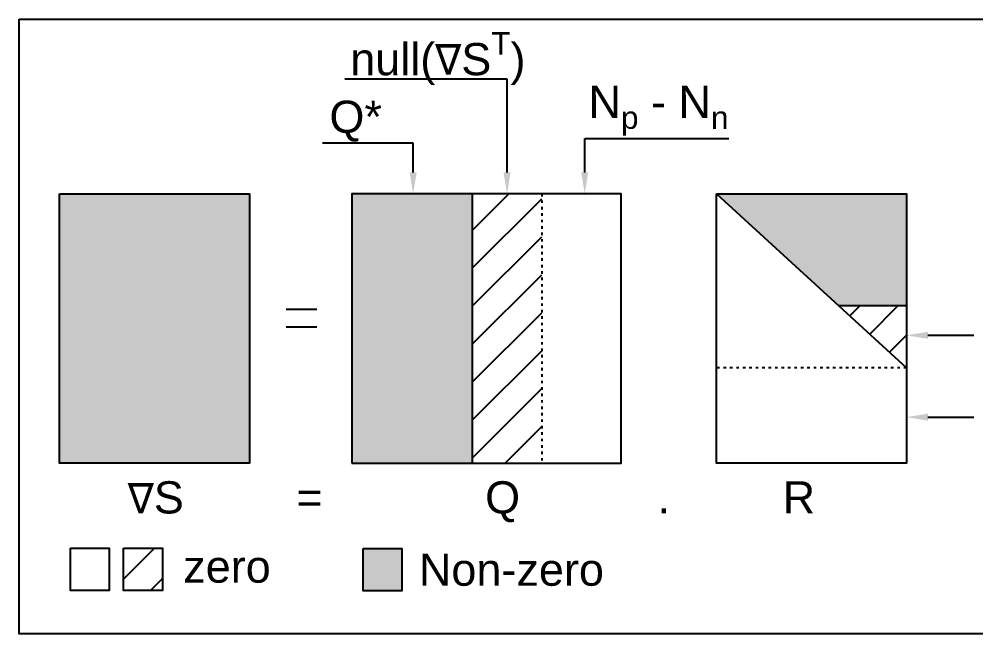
# Model space of a CAD drawing. Header units: inches. Extents: x -128 to 157, y -44 to 110.
# Drawn here: x 9.83 to 54.39, y -44.45 to -15.82 of the extents above; entities that cross this region are included whole.
import ezdxf
from ezdxf import colors
from ezdxf.entities.mleader import LeaderData, LeaderLine
from ezdxf.math import Vec2, Vec3

# ---------------------------------------------------------------- set-up
doc = ezdxf.new("R2010")
doc.units = ezdxf.units.IN
doc.header["$MEASUREMENT"] = 0
doc.linetypes.add('ACAD_ISO03W100', pattern=[30, 12, -18])
doc.styles.get("Standard").update_dxf_attribs({"font": 'arial.ttf'})

msp = doc.modelspace()

# ---------------------------------------------------------------- hatches: boundary and pattern name
h = msp.add_hatch(color=253)
h.dxf.hatch_style = 1
h.paths.add_polyline_path([(20.55992, -23.96032), (11.72019, -23.96032), (11.72019, -36.50535), (20.55992, -36.50535)])
h.paths.add_polyline_path([(30.93388, -23.96032), (25.32801, -23.96032), (25.32801, -36.50535), (30.93388, -36.50535)])
h = msp.add_hatch()
h.set_pattern_fill('ANSI31', color=256, scale=10)
h.set_pattern_definition([(45, (-91.5196, -70.3296), (-0.883883, 0.883883), [])])
h.paths.add_polyline_path([(34.16773, -23.96032), (30.93388, -23.96032), (30.93388, -36.50535), (34.16773, -36.50535)])
h = msp.add_hatch(color=253)
h.dxf.hatch_style = 1
h.paths.add_polyline_path([(42.31294, -23.96032), (48.01084, -29.17968), (51.15266, -29.17968), (51.15266, -23.96032)])
h = msp.add_hatch()
h.set_pattern_fill('ANSI31', color=256, scale=10)
h.set_pattern_definition([(45, (-183.9746, -7.5781), (-0.8838835, 0.8838835), [])])
h.paths.add_polyline_path([(51.15266, -29.17968), (48.01084, -29.17968), (51.15266, -32.05763)])
h = msp.add_hatch()
h.set_pattern_fill('ANSI31', color=256, scale=10)
h.set_pattern_definition([(45, (-183.9746, -7.2295), (-0.8838835, 0.8838835), [])])
h.paths.add_polyline_path([(16.50294, -40.4592), (14.7001, -40.4592), (14.7001, -42.42437), (16.50294, -42.42437)])
h = msp.add_hatch(color=253)
h.dxf.hatch_style = 1
h.paths.add_polyline_path([(25.8592, -40.4788), (25.8592, -42.44397), (27.66204, -42.44397), (27.66204, -40.4788)])

# ---------------------------------------------------------------- linework, layer by layer
for p, q in [((37.87304, -23.96032), (25.32801, -23.96032)), ((30.93388, -23.96032), (30.93388, -36.50535)), ((22.27563, -29.33038), (23.69609, -29.33038)), ((51.15266, -29.17968), (48.01084, -29.17968)), ((48.01084, -29.17968), (51.15266, -32.05763)), ((22.27563, -30.14619), (23.69609, -30.14619))]:
    msp.add_line(p, q)
at = {"linetype": 'ACAD_ISO03W100', "ltscale": 0.01}
for p, q in [((34.16773, -23.96032), (34.16773, -36.50535)), ((51.15266, -32.05763), (42.31294, -32.05763))]:
    msp.add_line(p, q, dxfattribs=at)
at = {"color": 253}
msp.add_line((42.31294, -23.96032), (48.01084, -29.17968), dxfattribs=at)
at = {"color": 1, "ltscale": 0.1}
msp.add_lwpolyline([(9.83311, -15.81979), (64.02213, -15.81979), (64.02213, -44.45137), (9.83311, -44.45137)], close=True, dxfattribs=at)
for points in [[(11.72019, -23.96032), (20.55992, -23.96032), (20.55992, -36.50535), (11.72019, -36.50535)], [(25.32801, -36.50535), (37.87304, -36.50535), (37.87304, -23.96032), (25.32801, -23.96032)], [(42.31294, -23.96032), (51.15266, -23.96032), (51.15266, -36.50535), (42.31294, -36.50535)], [(12.21912, -40.4592), (14.02195, -40.4592), (14.02195, -42.42437), (12.21912, -42.42437)], [(14.7001, -40.4592), (16.50294, -40.4592), (16.50294, -42.42437), (14.7001, -42.42437)], [(25.8592, -40.4788), (27.66204, -40.4788), (27.66204, -42.44397), (25.8592, -42.44397)]]:
    msp.add_lwpolyline(points, close=True)

# ---------------------------------------------------------------- texts
at = {"char_height": 1.5, "attachment_point": 1}
for s, width, insert in [('\\A1;null({\\fSymbol|b0|i0|c2|p18;\\H0.95833x;Ñ}S{\\H0.7x;\\ST^ ;}) ', 16.0381802, (25.24985, -16.42195)), ('\\A1;N{\\H0.7x;\\S^ p;} - N{\\H0.7x;\\S^ n;}', 16.0381802, (36.34525, -18.92039)), ('Q*', 4.2673739, (24.28275, -19.61599)), ('  {\\fSymbol|b0|i0|c2|p18;\\H0.95833x;Ñ\\A1;\\fArial|b0|i0|c0|p34;\\H1.0435x;S}         =             Q           .         R', 48.5732849, (13.72784, -37.34404)), ('zero', 18.4353938, (17.4738, -40.56668)), ('Non-zero', 18.4353938, (28.44853, -40.71019))]:
    msp.add_mtext_dynamic_manual_height_columns(s, width=width, gutter_width=1, heights=[0], dxfattribs=dict(at, insert=insert))

# ---------------------------------------------------------------- leaders
ml = msp.add_multileader_mtext('Standard')
ml.set_content('', color=256)
ml.set_leader_properties()
ml.build(insert=Vec2(0, 0))
ml.multileader.update_dxf_attribs({"dogleg_length": 0.36, "arrow_head_size": 1})
ctx = ml.context
ctx.base_point, ctx.char_height, ctx.arrow_head_size, ctx.landing_gap_size, ctx.plane_origin = Vec3(24.82742, -18.6101), 0.18, 1, 0.09, Vec3(32.55447, -23.96032)
ctx.text_align_type = 2
notes = []
notes.append((ctx, [(0, (1, 1, 0), (32.55447, -18.6101), (-1, 0), 7.54705, [(0, [(32.55447, -23.96032)], 0, [])])]))
ctx.mtext.insert, ctx.mtext.alignment, ctx.mtext.flow_direction = Vec3(24.91742, -18.5201), 3, 5
ml = msp.add_multileader_mtext('Standard')
ml.set_content('', color=256)
ml.set_leader_properties()
ml.build(insert=Vec2(0, 0))
ml.multileader.update_dxf_attribs({"dogleg_length": 2.5, "arrow_head_size": 1})
ctx = ml.context
ctx.base_point, ctx.char_height, ctx.arrow_head_size, ctx.landing_gap_size, ctx.plane_origin = Vec3(42.87906, -21.38081), 0.18, 1, 0.09, Vec3(36.17144, -23.96032)
notes.append((ctx, [(0, (1, 1, 0), (36.17144, -21.38081), (1, 0), 6.70761, [(0, [(36.17144, -23.96032)], 0, [])])]))
ctx.mtext.insert, ctx.mtext.flow_direction = Vec3(42.96906, -21.29081), 5
ml = msp.add_multileader_mtext('Standard')
ml.set_content('', color=256)
ml.set_leader_properties()
ml.build(insert=Vec2(0, 0))
ml.multileader.update_dxf_attribs({"dogleg_length": 0.36, "arrow_head_size": 1})
ctx = ml.context
ctx.base_point, ctx.char_height, ctx.arrow_head_size, ctx.landing_gap_size, ctx.plane_origin = Vec3(23.77543, -21.59339), 0.18, 1, 0.09, Vec3(28.18158, -23.96032)
ctx.text_align_type = 2
notes.append((ctx, [(0, (1, 1, 0), (28.18158, -21.59339), (-1, 0), 4.22616, [(0, [(28.18158, -23.96032)], 0, [])])]))
ctx.mtext.insert, ctx.mtext.alignment, ctx.mtext.flow_direction = Vec3(23.86543, -21.50339), 3, 5
ml = msp.add_multileader_mtext('Standard')
ml.set_content('', color=256)
ml.set_leader_properties()
ml.build(insert=Vec2(0, 0))
ml.multileader.update_dxf_attribs({"dogleg_length": 0.36, "arrow_head_size": 1})
ctx = ml.context
ctx.base_point, ctx.char_height, ctx.arrow_head_size, ctx.landing_gap_size, ctx.plane_origin = Vec3(54.29, -30.54602), 0.18, 1, 0.09, Vec3(51.15266, -30.54602)
notes.append((ctx, [(0, (1, 1, 0), (53.93, -30.54602), (1, 0), 0.36, [(0, [(51.15266, -30.54602)], 0, [])])]))
ctx.mtext.insert, ctx.mtext.flow_direction = Vec3(54.38, -30.45602), 5
ml = msp.add_multileader_mtext('Standard')
ml.set_content('', color=256)
ml.set_leader_properties()
ml.build(insert=Vec2(0, 0))
ml.multileader.update_dxf_attribs({"dogleg_length": 0.36, "arrow_head_size": 1})
ctx = ml.context
ctx.base_point, ctx.char_height, ctx.arrow_head_size, ctx.landing_gap_size, ctx.plane_origin = Vec3(54.29, -34.35816), 0.18, 1, 0.09, Vec3(51.15266, -34.35816)
notes.append((ctx, [(0, (1, 1, 0), (53.93, -34.35816), (1, 0), 0.36, [(0, [(51.15266, -34.35816)], 0, [])])]))
ctx.mtext.insert, ctx.mtext.flow_direction = Vec3(54.38, -34.26816), 5
for ctx, leaders in notes:
    for number, flags, end, landing, length, lines in leaders:
        leader = LeaderData()
        leader.index, (leader.has_last_leader_line, leader.has_dogleg_vector, leader.attachment_direction) = number, flags
        leader.last_leader_point, leader.dogleg_vector, leader.dogleg_length = Vec3(end), Vec3(landing), length
        for number, points, colour, breaks in lines:
            line = LeaderLine()
            line.index, line.vertices, line.color, line.breaks = number, Vec3.list(points), colors.encode_raw_color(colour), breaks
            leader.lines.append(line)
        ctx.leaders.append(leader)

doc.saveas('drawing.dxf')
